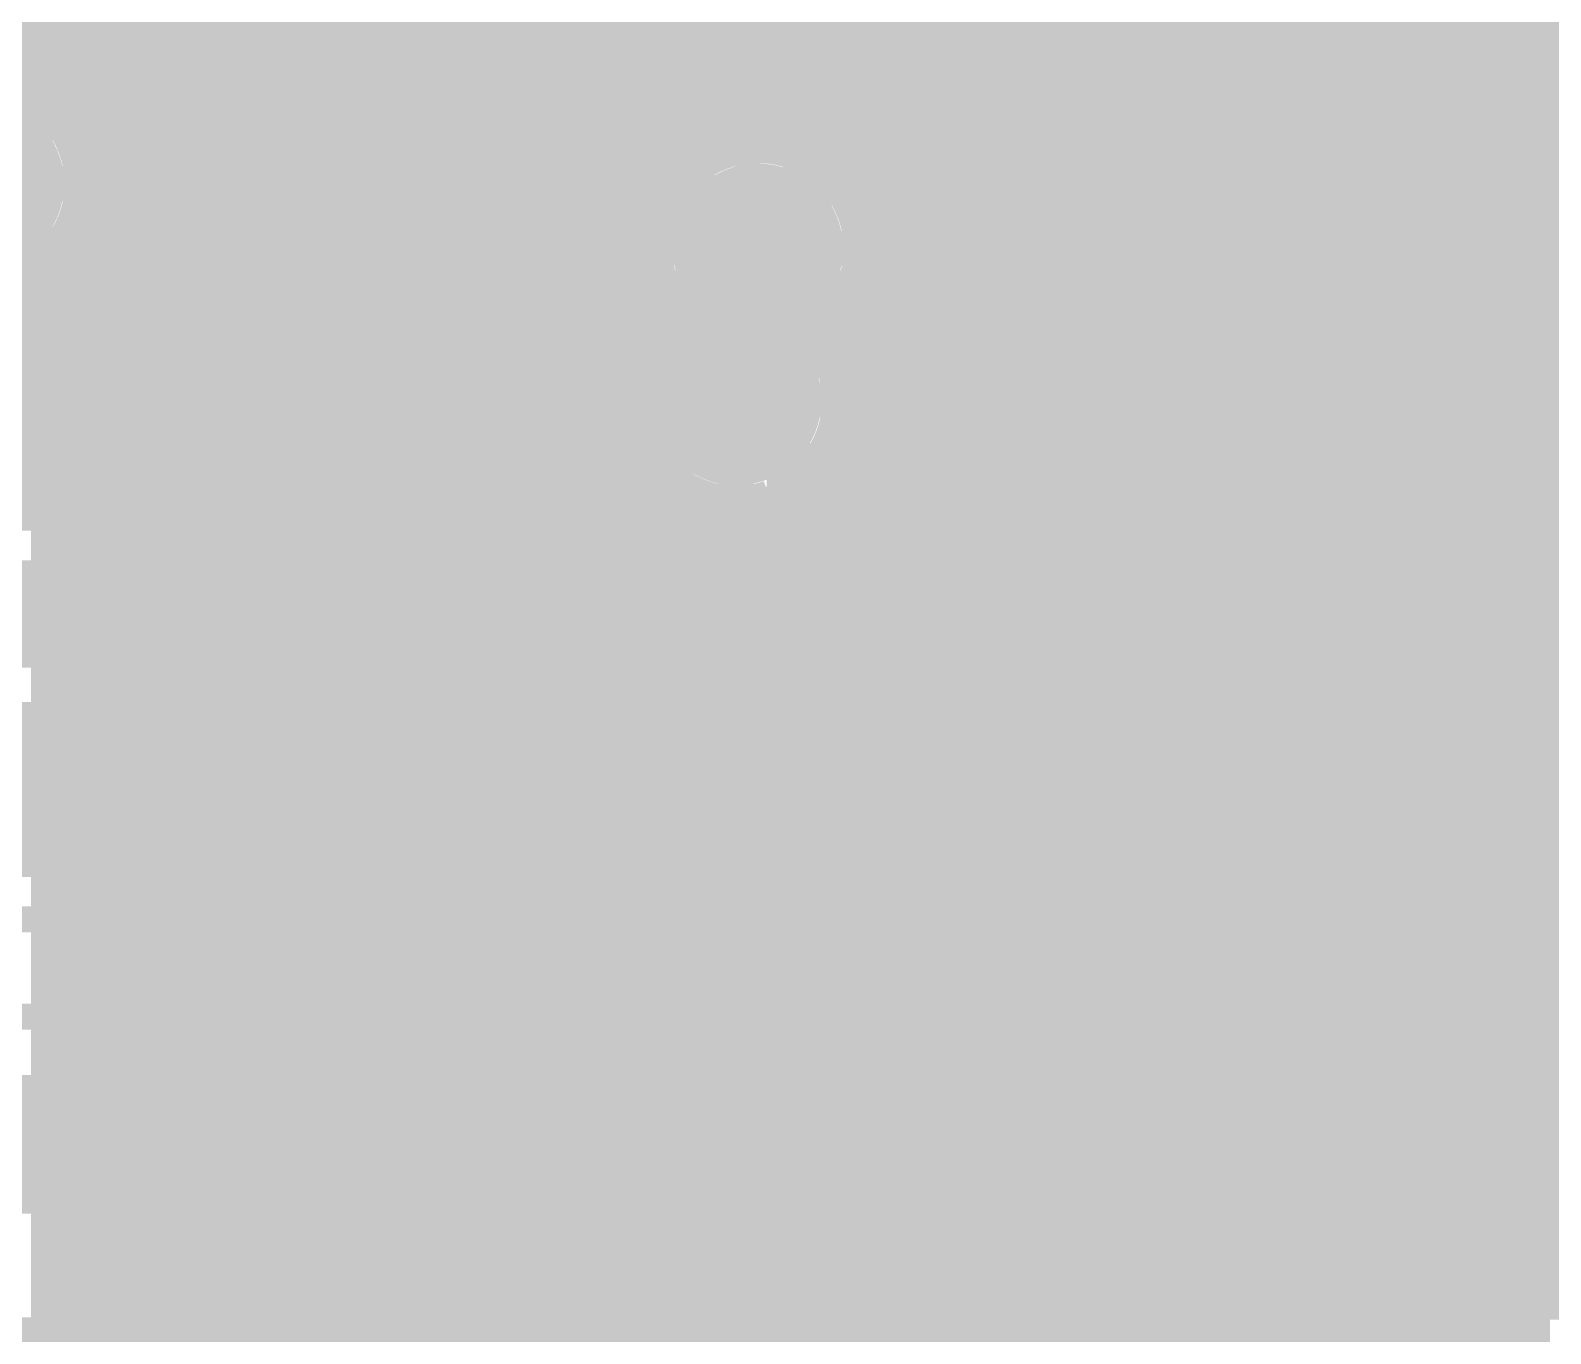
# Model space of a CAD drawing. Extents: x -4 to 136, y -50 to 40.
# Drawn here: x 116.63 to 125.56, y 19.28 to 26.94 of the extents above; entities that cross this region are included whole.
import ezdxf

# ---------------------------------------------------------------- set-up
doc = ezdxf.new("R2010")
doc.units = 0
doc.header["$MEASUREMENT"] = 0
doc.layers.get('0').update_dxf_attribs({"linetype": 'CONTINUOUS'})
for name, color, linetype in [('25-335-0_BOT', 7, 'CONTINUOUS'), ('25-335-0_DRD', 7, 'CONTINUOUS'), ('25-335-0_GND', 6, 'CONTINUOUS'), ('25-335-0_IN1', 4, 'CONTINUOUS'), ('25-335-0_SMT', 5, 'CONTINUOUS'), ('25-335-0_SPT', 10, 'CONTINUOUS'), ('25-335-0_SST', 9, 'CONTINUOUS'), ('25-335-0_TOP', 12, 'CONTINUOUS'), ('THRUHOLE_TAP', 15, 'CONTINUOUS')]:
    doc.layers.add(name, color=color, linetype=linetype)

# ---------------------------------------------------------------- blocks, each defined once
blk = doc.blocks.new('ROUND_40')
at = {"const_width": 0.29972}
blk.add_lwpolyline([(-0.14986, 0, 1), (0.14986, 0, 1)], format="xyb", close=True, dxfattribs=at)
blk = doc.blocks.new('ROUND_49')
at = {"const_width": 1.397}
blk.add_lwpolyline([(-0.6985, 0, 1), (0.6985, 0, 1)], format="xyb", close=True, dxfattribs=at)
blk = doc.blocks.new('ROUND_60')
at = {"const_width": 0.50038}
blk.add_lwpolyline([(-0.25019, 0, 1), (0.25019, 0, 1)], format="xyb", close=True, dxfattribs=at)
blk = doc.blocks.new('RECTANGLE_2')
blk.add_solid([(0.4826, 0.4064), (0.4826, -0.4064), (-0.4826, 0.4064), (-0.4826, -0.4064)])
blk = doc.blocks.new('RECTANGLE_6')
blk.add_solid([(0.63627, 0.51308), (0.63627, -0.51308), (-0.63627, 0.51308), (-0.63627, -0.51308)])
blk = doc.blocks.new('ROUND_23')
at = {"const_width": 0.10033}
blk.add_lwpolyline([(-0.050164, 0, 1), (0.050164, 0, 1)], format="xyb", close=True, dxfattribs=at)

msp = doc.modelspace()

# ---------------------------------------------------------------- linework, layer by layer
at = {"layer": '25-335-0_BOT'}
for points, const_width in [([(118.4148, 33.401), (118.4148, -1.2573)], 0.254), ([(118.6434, 33.401), (118.6434, -1.2573)], 0.254), ([(123.6726, 33.401), (123.6726, -0.0762)], 0.254), ([(122.3391, 30.50032), (122.2756, 30.50032), (121.031, 29.25572), (121.031, 26.67), (120.142, 25.781), (120.142, 11.684)], 0.2032), ([(125.095, 7.62), (125.095, 8.509), (125.222, 8.636), (125.222, 26.416), (126.238, 27.432), (126.238, 28.87472), (125.1458, 29.972), (124.8791, 29.972), (124.8791, 30.50032)], 0.2032), ([(124.8791, 27.96032), (124.8791, 27.8511), (124.587, 27.559), (124.587, 9.271)], 0.2032), ([(123.444, 27.55646), (123.444, -0.26416)], 0.254), ([(123.9012, 27.1907), (123.9012, 0.04572)], 0.254), ([(118.1862, 27.10434), (118.1862, -1.2573)], 0.254), ([(118.872, 27.10688), (118.872, -1.2573)], 0.254), ([(121.4628, 27.0383), (121.4628, 26.67)], 0.254), ([(123.2154, 27.03576), (123.2154, -0.56642)], 0.254), ([(120.5992, 26.9494), (120.5992, 26.8478)], 0.254), ([(116.5733, 26.8478), (115.4049, 26.8478)], 0.254), ([(116.586, 26.84018), (116.586, 26.61158)], 0.254), ([(119.1133, 26.8478), (117.9449, 26.8478)], 0.254), ([(117.9576, 26.85796), (117.9576, -1.2573)], 0.254), ([(119.1006, 26.85796), (119.1006, -1.2573)], 0.254), ([(120.5992, 26.8478), (119.84228, 26.09088)], 0.254), ([(120.4722, 26.83764), (120.4722, 26.7208)], 0.254), ([(120.59666, 26.8478), (120.4849, 26.8478)], 0.254), ([(121.6533, 26.8478), (121.4628, 26.8478)], 0.254), ([(121.6152, 26.88082), (121.6152, 16.3449)], 0.254), ([(122.9868, 26.81986), (122.9868, 17.8562)], 0.254), ([(124.1552, 26.8478), (123.0249, 26.8478)], 0.254), ([(124.1298, 26.90114), (124.1298, 9.7028)], 0.254), ([(124.1552, 26.88082), (124.1552, 9.7282)], 0.254), ([(121.8438, 26.72842), (121.8438, 16.2052)], 0.254), ([(116.8146, 26.70556), (116.8146, 26.43886)], 0.254), ([(117.5004, 26.63952), (117.5004, -1.2573)], 0.254), ([(117.729, 26.71572), (117.729, -1.2573)], 0.254), ([(119.3292, 26.71572), (119.3292, -1.2573)], 0.254), ([(119.5578, 26.63952), (119.5578, 11.92022)], 0.254), ([(120.2436, 26.70556), (120.2436, 26.4922)], 0.254), ([(122.0724, 26.6446), (122.0724, 17.80286)], 0.254), ([(122.7582, 26.69286), (122.7582, 17.9959)], 0.254), ([(117.1448, 26.6192), (116.56822, 26.6192)], 0.254), ([(117.0432, 26.63444), (117.0432, -1.2573)], 0.254), ([(117.2718, 26.61412), (117.2718, -1.2573)], 0.254), ([(119.6848, 26.6192), (117.3734, 26.6192)], 0.254), ([(119.7864, 26.61412), (119.7864, 26.02484)], 0.254), ([(120.36806, 26.6192), (119.9134, 26.6192)], 0.254), ([(120.015, 26.63444), (120.015, 26.2636)], 0.254), ([(122.2248, 26.6192), (121.46026, 26.6192)], 0.254), ([(122.301, 26.61412), (122.301, 17.97558)], 0.254), ([(124.1552, 26.6192), (122.4534, 26.6192)], 0.254), ([(122.5296, 26.62936), (122.5296, 18.02892)], 0.254), ([(120.13946, 26.3906), (116.8527, 26.3906)], 0.254), ([(124.1552, 26.3906), (121.35866, 26.3906)], 0.254), ([(121.3866, 26.42362), (121.3866, 26.05786)], 0.254), ([(121.3358, 26.3652), (121.18848, 26.21534)], 0.254), ([(119.91086, 26.162), (116.94922, 26.162)], 0.254), ([(124.1552, 26.162), (121.27484, 26.162)], 0.254), ([(119.73814, 25.9334), (116.9543, 25.9334)], 0.254), ([(124.1552, 25.9334), (121.46788, 25.9334)], 0.254), ([(119.7102, 25.781), (119.7102, 12.1412)], 0.254), ([(119.7102, 25.7048), (116.86794, 25.7048)], 0.254), ([(124.1552, 25.7048), (121.53138, 25.7048)], 0.254), ([(116.8146, 25.6286), (116.8146, 15.51686)], 0.254), ([(116.586, 25.45842), (116.586, 24.4856)], 0.254), ([(119.7102, 25.4762), (116.62156, 25.4762)], 0.254), ([(124.1552, 25.4762), (121.50852, 25.4762)], 0.254), ([(119.7102, 25.2476), (116.10086, 25.2476)], 0.254), ([(124.1552, 25.2476), (121.38406, 25.2476)], 0.254), ([(121.3866, 25.2476), (121.3866, 24.92248)], 0.254), ([(119.7102, 25.019), (116.27358, 25.019)], 0.254), ([(124.1552, 25.019), (121.35358, 25.019)], 0.254), ([(119.7102, 24.7904), (116.32692, 24.7904)], 0.254), ([(124.1552, 24.7904), (121.40692, 24.7904)], 0.254), ([(116.32692, 24.74468), (116.63172, 24.43988)], 0.254), ([(120.777, 24.765), (120.777, 16.637)], 0.2032), ([(121.3866, 24.60498), (121.3866, 16.79448)], 0.254), ([(119.7102, 24.5618), (116.5098, 24.5618)], 0.254), ([(124.1552, 24.5618), (121.3739, 24.5618)], 0.254), ([(119.7102, 24.3332), (116.713, 24.3332)], 0.254), ([(124.1552, 24.3332), (121.2342, 24.3332)], 0.254), ([(121.2088, 24.30526), (121.2088, 17.0942)], 0.254), ([(116.7638, 24.13), (116.7638, 15.5702)], 0.254), ([(119.7102, 24.1046), (116.7638, 24.1046)], 0.254), ([(124.1552, 24.1046), (121.2088, 24.1046)], 0.254), ([(119.7102, 23.876), (116.7638, 23.876)], 0.254), ([(124.1552, 23.876), (121.2088, 23.876)], 0.254), ([(119.7102, 23.6474), (116.7638, 23.6474)], 0.254), ([(124.1552, 23.6474), (121.2088, 23.6474)], 0.254), ([(119.7102, 23.4188), (116.7638, 23.4188)], 0.254), ([(124.1552, 23.4188), (121.2088, 23.4188)], 0.254), ([(119.7102, 23.1902), (116.7638, 23.1902)], 0.254), ([(124.1552, 23.1902), (121.2088, 23.1902)], 0.254), ([(119.7102, 22.9616), (116.7638, 22.9616)], 0.254), ([(124.1552, 22.9616), (121.2088, 22.9616)], 0.254), ([(119.7102, 22.733), (116.7638, 22.733)], 0.254), ([(124.1552, 22.733), (121.2088, 22.733)], 0.254), ([(119.7102, 22.5044), (116.7638, 22.5044)], 0.254), ([(124.1552, 22.5044), (121.2088, 22.5044)], 0.254), ([(119.7102, 22.2758), (116.7638, 22.2758)], 0.254), ([(124.1552, 22.2758), (121.2088, 22.2758)], 0.254), ([(119.7102, 22.0472), (116.7638, 22.0472)], 0.254), ([(124.1552, 22.0472), (121.2088, 22.0472)], 0.254), ([(119.7102, 21.8186), (116.7638, 21.8186)], 0.254), ([(124.1552, 21.8186), (121.2088, 21.8186)], 0.254), ([(119.7102, 21.59), (116.7638, 21.59)], 0.254), ([(124.1552, 21.59), (121.2088, 21.59)], 0.254), ([(119.7102, 21.3614), (116.7638, 21.3614)], 0.254), ([(124.1552, 21.3614), (121.2088, 21.3614)], 0.254), ([(119.7102, 21.1328), (116.7638, 21.1328)], 0.254), ([(124.1552, 21.1328), (121.2088, 21.1328)], 0.254), ([(119.7102, 20.9042), (116.7638, 20.9042)], 0.254), ([(124.1552, 20.9042), (121.2088, 20.9042)], 0.254), ([(119.7102, 20.6756), (116.7638, 20.6756)], 0.254), ([(124.1552, 20.6756), (121.2088, 20.6756)], 0.254), ([(119.7102, 20.447), (116.7638, 20.447)], 0.254), ([(124.1552, 20.447), (121.2088, 20.447)], 0.254), ([(119.7102, 20.2184), (116.7638, 20.2184)], 0.254), ([(124.1552, 20.2184), (121.2088, 20.2184)], 0.254), ([(119.7102, 19.9898), (116.7638, 19.9898)], 0.254), ([(124.1552, 19.9898), (121.2088, 19.9898)], 0.254), ([(119.7102, 19.7612), (116.7638, 19.7612)], 0.254), ([(124.1552, 19.7612), (121.2088, 19.7612)], 0.254), ([(119.7102, 19.5326), (116.7638, 19.5326)], 0.254), ([(124.1552, 19.5326), (121.2088, 19.5326)], 0.254), ([(119.7102, 19.304), (116.7638, 19.304)], 0.254), ([(124.1552, 19.304), (121.2088, 19.304)], 0.254)]:
    msp.add_lwpolyline(points, dxfattribs=dict(at, const_width=const_width))
at = {"layer": '25-335-0_BOT', "const_width": 0.254}
for points in [[(116.1415, 27.73172, 0.4142136), (117.2591, 26.61412)], [(117.2591, 26.61412, 0.4142136), (118.3767, 27.73172)], [(118.6815, 27.73172, 0.4142136), (119.7991, 26.61412)], [(122.3391, 26.61412, 0.4142136), (123.4567, 27.73172)], [(123.7615, 27.73172, 0.2199131), (124.15492, 26.88049)], [(121.4628, 27.0383, 0.2292385), (122.3391, 26.61425)], [(119.7991, 26.61412, 0.2018334), (120.59819, 26.95038)], [(116.96192, 26.035, 0.4142136), (116.332, 26.66492)], [(121.3358, 26.3652, 0.1989124), (121.46205, 26.67)], [(121.53392, 25.654, 0.2826171), (121.18848, 26.21534)], [(116.332, 25.40508, 0.4142136), (116.96192, 26.035)], [(119.8372, 26.0858, 0.1989124), (119.71095, 25.781)], [(119.8372, 26.0858, 0.1989124), (119.71095, 25.781)], [(121.27738, 25.146, 0.2386215), (121.53446, 25.654)], [(121.40692, 24.765, 0.1641433), (121.27817, 25.1466)], [(121.2088, 24.30526, 0.2070673), (121.40772, 24.765)], [(116.7638, 24.13, 0.1989124), (116.63733, 24.43533)]]:
    msp.add_lwpolyline(points, format="xyb", dxfattribs=at)
at = {"layer": '25-335-0_DRD', "const_width": 0.254}
for points in [[(116.967, 26.67), (115.697, 26.67)], [(116.967, 26.67), (115.697, 25.4)], [(116.967, 25.4), (115.697, 26.67)], [(116.967, 25.4), (116.967, 26.67)], [(120.269, 26.289), (120.269, 25.019)], [(121.539, 26.289), (120.269, 26.289)], [(121.539, 26.289), (120.269, 25.019)], [(121.539, 25.019), (120.269, 26.289)], [(121.539, 25.019), (121.539, 26.289)], [(115.697, 25.4), (116.967, 25.4)], [(120.142, 25.4), (120.142, 24.13)], [(121.412, 25.4), (120.142, 25.4)], [(121.412, 25.4), (120.142, 24.13)], [(121.412, 24.13), (120.142, 25.4)], [(121.412, 24.13), (121.412, 25.4)], [(125.222, 25.4), (125.222, 24.13)], [(126.492, 25.4), (125.222, 25.4)], [(126.492, 25.4), (125.222, 24.13)], [(126.492, 24.13), (125.222, 25.4)], [(120.269, 25.019), (121.539, 25.019)], [(120.142, 24.13), (121.412, 24.13)], [(125.222, 24.13), (126.492, 24.13)]]:
    msp.add_lwpolyline(points, dxfattribs=at)
at = {"layer": '25-335-0_IN1'}
for points, const_width in [([(119.7991, 27.96032), (119.7991, 27.5971), (119.507, 27.305), (119.507, 13.843), (110.363, 4.699), (104.775, 4.699), (104.267, 5.207)], 0.2032), ([(122.3391, 27.96032), (122.3391, 27.5209), (122.555, 27.305), (122.555, 17.399)], 0.2032), ([(123.6726, 27.36342), (123.6726, -0.0762)], 0.254), ([(118.4148, 27.2669), (118.4148, 13.3604)], 0.254), ([(118.6434, 27.26944), (118.6434, 13.589)], 0.254), ([(121.158, 27.31516), (121.158, 26.23058)], 0.254), ([(120.9294, 27.22626), (120.9294, 26.28392)], 0.254), ([(123.444, 27.18816), (123.444, -0.26416)], 0.254), ([(121.3866, 27.00782), (121.3866, 26.05786)], 0.254), ([(123.9012, 27.03576), (123.9012, 0.04572)], 0.254), ([(118.1862, 26.98242), (118.1862, 13.1318)], 0.254), ([(118.872, 26.98496), (118.872, 13.8176)], 0.254), ([(120.7008, 26.95956), (120.7008, 26.2509)], 0.254), ([(123.2154, 26.9367), (123.2154, -0.56642)], 0.254), ([(119.03964, 26.8478), (118.01856, 26.8478)], 0.254), ([(119.0752, 26.82494), (119.0752, 14.0208)], 0.254), ([(121.57964, 26.8478), (120.55856, 26.8478)], 0.254), ([(121.6152, 26.82494), (121.6152, 25.5524)], 0.254), ([(124.11964, 26.8478), (123.09856, 26.8478)], 0.254), ([(124.1298, 26.84018), (124.1298, 9.7028)], 0.254), ([(126.65964, 26.8478), (125.63856, 26.8478)], 0.254), ([(116.586, 26.79446), (116.586, 26.61158)], 0.254), ([(117.9576, 26.80716), (117.9576, 12.9032)], 0.254), ([(120.4722, 26.79192), (120.4722, 26.1112)], 0.254), ([(122.9868, 26.77922), (122.9868, 17.8562)], 0.254), ([(122.9868, 26.77922), (122.9868, 17.8562)], 0.254), ([(125.5014, 26.76398), (125.5014, 25.2857)], 0.254), ([(116.8146, 26.68778), (116.8146, 26.43886)], 0.254), ([(117.729, 26.69794), (117.729, 12.6746)], 0.254), ([(120.2436, 26.68778), (120.2436, 25.10028)], 0.254), ([(121.8438, 26.7081), (121.8438, 25.146)], 0.254), ([(122.0724, 26.63952), (122.0724, 17.80286)], 0.254), ([(124.3584, 26.71826), (124.3584, 9.85774)], 0.254), ([(124.587, 26.6446), (124.587, 9.90092)], 0.254), ([(125.2728, 26.67254), (125.2728, 25.00122)], 0.254), ([(117.1321, 26.6192), (116.56822, 26.6192)], 0.254), ([(117.0432, 26.62936), (117.0432, 11.9888)], 0.254), ([(117.2718, 26.61412), (117.2718, 12.2174)], 0.254), ([(119.0752, 26.6192), (117.3861, 26.6192)], 0.254), ([(117.5004, 26.63444), (117.5004, 12.446)], 0.254), ([(122.1232, 26.6192), (119.9388, 26.6192)], 0.254), ([(119.9388, 26.6192), (119.9388, 13.843)], 0.254), ([(120.015, 26.62936), (120.015, 12.30122)], 0.254), ([(122.1232, 26.62936), (122.1232, 17.8562)], 0.254), ([(124.7521, 26.6192), (122.9868, 26.6192)], 0.254), ([(124.8156, 26.61412), (124.8156, 9.85774)], 0.254), ([(126.9873, 26.6192), (125.0061, 26.6192)], 0.254), ([(125.0442, 26.62174), (125.0442, 9.7028)], 0.254), ([(119.0752, 26.3906), (116.8527, 26.3906)], 0.254), ([(122.1232, 26.3906), (119.9388, 26.3906)], 0.254), ([(126.9873, 26.3906), (122.9868, 26.3906)], 0.254), ([(119.0752, 26.162), (116.94922, 26.162)], 0.254), ([(120.53062, 26.162), (119.9388, 26.162)], 0.254), ([(122.1232, 26.162), (121.27484, 26.162)], 0.254), ([(127.04572, 26.162), (122.9868, 26.162)], 0.254), ([(119.0752, 25.9334), (116.9543, 25.9334)], 0.254), ([(120.34012, 25.9334), (119.9388, 25.9334)], 0.254), ([(122.1232, 25.9334), (121.46788, 25.9334)], 0.254), ([(127.25146, 25.9334), (122.9868, 25.9334)], 0.254), ([(119.0752, 25.7048), (116.86794, 25.7048)], 0.254), ([(120.27662, 25.7048), (119.9388, 25.7048)], 0.254), ([(122.1232, 25.7048), (121.53138, 25.7048)], 0.254), ([(127.48006, 25.7048), (122.9868, 25.7048)], 0.254), ([(116.7638, 25.57526), (116.7638, 17.399)], 0.254), ([(116.8146, 25.6286), (116.8146, 15.51686)], 0.254), ([(121.412, 15.748), (121.412, 25.146), (120.904, 25.654)], 0.2032), ([(121.53392, 25.63368), (121.71172, 25.45588)], 0.254), ([(119.0752, 25.4762), (116.7638, 25.4762)], 0.254), ([(120.29948, 25.4762), (119.9388, 25.4762)], 0.254), ([(122.1232, 25.4762), (121.6914, 25.4762)], 0.254), ([(127.70866, 25.4762), (122.9868, 25.4762)], 0.254), ([(119.0752, 25.2476), (116.7638, 25.2476)], 0.254), ([(120.3706, 25.2476), (119.9388, 25.2476)], 0.254), ([(122.1232, 25.2476), (121.8311, 25.2476)], 0.254), ([(125.4506, 25.2476), (122.9868, 25.2476)], 0.254), ([(121.8438, 25.146), (121.8438, 16.2052)], 0.254), ([(119.0752, 25.019), (116.7638, 25.019)], 0.254), ([(120.20042, 25.019), (119.9388, 25.019)], 0.254), ([(122.1232, 25.019), (121.8438, 25.019)], 0.254), ([(125.28042, 25.019), (122.9868, 25.019)], 0.254), ([(119.0752, 24.7904), (116.7638, 24.7904)], 0.254), ([(120.14708, 24.7904), (119.9388, 24.7904)], 0.254), ([(122.1232, 24.7904), (121.8438, 24.7904)], 0.254), ([(125.22708, 24.7904), (122.9868, 24.7904)], 0.254), ([(119.0752, 24.5618), (116.7638, 24.5618)], 0.254), ([(120.1801, 24.5618), (119.9388, 24.5618)], 0.254), ([(122.1232, 24.5618), (121.8438, 24.5618)], 0.254), ([(125.2601, 24.5618), (122.9868, 24.5618)], 0.254), ([(125.2728, 24.52878), (125.2728, 15.98422)], 0.254), ([(120.2436, 24.42972), (120.2436, 16.97228)], 0.254), ([(119.0752, 24.3332), (116.7638, 24.3332)], 0.254), ([(120.31726, 24.3332), (119.9388, 24.3332)], 0.254), ([(122.1232, 24.3332), (121.8438, 24.3332)], 0.254), ([(125.39726, 24.3332), (122.9868, 24.3332)], 0.254), ([(125.4252, 24.30526), (125.4252, 16.2052)], 0.254), ([(120.4722, 24.21382), (120.4722, 17.18818)], 0.254), ([(120.7008, 24.14016), (120.7008, 17.26184)], 0.254), ([(120.9294, 24.15286), (120.9294, 17.2466)], 0.254), ([(120.9802, 24.1681), (120.9802, 17.2339)], 0.254), ([(119.0752, 24.1046), (116.7638, 24.1046)], 0.254), ([(120.9802, 24.1046), (119.9388, 24.1046)], 0.254), ([(122.1232, 24.1046), (121.8438, 24.1046)], 0.254), ([(125.4252, 24.1046), (122.9868, 24.1046)], 0.254), ([(119.0752, 23.876), (116.7638, 23.876)], 0.254), ([(120.9802, 23.876), (119.9388, 23.876)], 0.254), ([(122.1232, 23.876), (121.8438, 23.876)], 0.254), ([(125.4252, 23.876), (122.9868, 23.876)], 0.254), ([(119.0752, 23.6474), (116.7638, 23.6474)], 0.254), ([(120.9802, 23.6474), (119.9388, 23.6474)], 0.254), ([(122.1232, 23.6474), (121.8438, 23.6474)], 0.254), ([(125.4252, 23.6474), (122.9868, 23.6474)], 0.254), ([(119.0752, 23.4188), (116.7638, 23.4188)], 0.254), ([(120.9802, 23.4188), (119.9388, 23.4188)], 0.254), ([(122.1232, 23.4188), (121.8438, 23.4188)], 0.254), ([(125.4252, 23.4188), (122.9868, 23.4188)], 0.254), ([(119.0752, 23.1902), (116.7638, 23.1902)], 0.254), ([(120.9802, 23.1902), (119.9388, 23.1902)], 0.254), ([(122.1232, 23.1902), (121.8438, 23.1902)], 0.254), ([(125.4252, 23.1902), (122.9868, 23.1902)], 0.254), ([(119.0752, 22.9616), (116.7638, 22.9616)], 0.254), ([(120.9802, 22.9616), (119.9388, 22.9616)], 0.254), ([(122.1232, 22.9616), (121.8438, 22.9616)], 0.254), ([(125.4252, 22.9616), (122.9868, 22.9616)], 0.254), ([(119.0752, 22.733), (116.7638, 22.733)], 0.254), ([(120.9802, 22.733), (119.9388, 22.733)], 0.254), ([(122.1232, 22.733), (121.8438, 22.733)], 0.254), ([(125.4252, 22.733), (122.9868, 22.733)], 0.254), ([(119.0752, 22.5044), (116.7638, 22.5044)], 0.254), ([(120.9802, 22.5044), (119.9388, 22.5044)], 0.254), ([(122.1232, 22.5044), (121.8438, 22.5044)], 0.254), ([(125.4252, 22.5044), (122.9868, 22.5044)], 0.254), ([(119.0752, 22.2758), (116.7638, 22.2758)], 0.254), ([(120.9802, 22.2758), (119.9388, 22.2758)], 0.254), ([(122.1232, 22.2758), (121.8438, 22.2758)], 0.254), ([(125.4252, 22.2758), (122.9868, 22.2758)], 0.254), ([(119.0752, 22.0472), (116.7638, 22.0472)], 0.254), ([(120.9802, 22.0472), (119.9388, 22.0472)], 0.254), ([(122.1232, 22.0472), (121.8438, 22.0472)], 0.254), ([(125.4252, 22.0472), (122.9868, 22.0472)], 0.254), ([(119.0752, 21.8186), (116.7638, 21.8186)], 0.254), ([(120.9802, 21.8186), (119.9388, 21.8186)], 0.254), ([(122.1232, 21.8186), (121.8438, 21.8186)], 0.254), ([(125.4252, 21.8186), (122.9868, 21.8186)], 0.254), ([(119.0752, 21.59), (116.7638, 21.59)], 0.254), ([(120.9802, 21.59), (119.9388, 21.59)], 0.254), ([(122.1232, 21.59), (121.8438, 21.59)], 0.254), ([(125.4252, 21.59), (122.9868, 21.59)], 0.254), ([(119.0752, 21.3614), (116.7638, 21.3614)], 0.254), ([(120.9802, 21.3614), (119.9388, 21.3614)], 0.254), ([(122.1232, 21.3614), (121.8438, 21.3614)], 0.254), ([(125.4252, 21.3614), (122.9868, 21.3614)], 0.254), ([(119.0752, 21.1328), (116.7638, 21.1328)], 0.254), ([(120.9802, 21.1328), (119.9388, 21.1328)], 0.254), ([(122.1232, 21.1328), (121.8438, 21.1328)], 0.254), ([(125.4252, 21.1328), (122.9868, 21.1328)], 0.254), ([(119.0752, 20.9042), (116.7638, 20.9042)], 0.254), ([(120.9802, 20.9042), (119.9388, 20.9042)], 0.254), ([(122.1232, 20.9042), (121.8438, 20.9042)], 0.254), ([(125.4252, 20.9042), (122.9868, 20.9042)], 0.254), ([(119.0752, 20.6756), (116.7638, 20.6756)], 0.254), ([(120.9802, 20.6756), (119.9388, 20.6756)], 0.254), ([(122.1232, 20.6756), (121.8438, 20.6756)], 0.254), ([(125.4252, 20.6756), (122.9868, 20.6756)], 0.254), ([(119.0752, 20.447), (116.7638, 20.447)], 0.254), ([(120.9802, 20.447), (119.9388, 20.447)], 0.254), ([(122.1232, 20.447), (121.8438, 20.447)], 0.254), ([(125.4252, 20.447), (122.9868, 20.447)], 0.254), ([(119.0752, 20.2184), (116.7638, 20.2184)], 0.254), ([(120.9802, 20.2184), (119.9388, 20.2184)], 0.254), ([(122.1232, 20.2184), (121.8438, 20.2184)], 0.254), ([(125.4252, 20.2184), (122.9868, 20.2184)], 0.254), ([(119.0752, 19.9898), (116.7638, 19.9898)], 0.254), ([(120.9802, 19.9898), (119.9388, 19.9898)], 0.254), ([(122.1232, 19.9898), (121.8438, 19.9898)], 0.254), ([(125.4252, 19.9898), (122.9868, 19.9898)], 0.254), ([(119.0752, 19.7612), (116.7638, 19.7612)], 0.254), ([(120.9802, 19.7612), (119.9388, 19.7612)], 0.254), ([(122.1232, 19.7612), (121.8438, 19.7612)], 0.254), ([(125.4252, 19.7612), (122.9868, 19.7612)], 0.254), ([(119.0752, 19.5326), (116.7638, 19.5326)], 0.254), ([(120.9802, 19.5326), (119.9388, 19.5326)], 0.254), ([(122.1232, 19.5326), (121.8438, 19.5326)], 0.254), ([(125.4252, 19.5326), (122.9868, 19.5326)], 0.254), ([(119.0752, 19.304), (116.7638, 19.304)], 0.254), ([(120.9802, 19.304), (119.9388, 19.304)], 0.254), ([(122.1232, 19.304), (121.8438, 19.304)], 0.254), ([(125.4252, 19.304), (122.9868, 19.304)], 0.254)]:
    msp.add_lwpolyline(points, dxfattribs=dict(at, const_width=const_width))
at = {"layer": '25-335-0_IN1', "const_width": 0.254}
for points in [[(115.9891, 27.51328, 0.3182175), (117.2591, 26.61412)], [(117.2591, 26.61412, 0.3182174), (118.5291, 27.51328)], [(118.5291, 27.51328, 0.1677329), (119.07527, 26.82506)], [(119.9388, 26.6192, 0.2898697), (121.0691, 27.51328)], [(121.0691, 27.51328, 0.2744796), (122.1232, 26.62936)], [(122.9868, 26.77922, 0.1847439), (123.60972, 27.51306)], [(123.6091, 27.51328, 0.3182175), (124.8791, 26.61412)], [(124.8791, 26.61412, 0.3182174), (126.1491, 27.51328)], [(116.96192, 26.035, 0.4142136), (116.332, 26.66492)], [(120.904, 26.28392, 0.4142136), (120.27408, 25.654)], [(121.53392, 25.654, 0.4142136), (120.904, 26.28392)], [(116.7638, 25.57526, 0.2070673), (116.96272, 26.035)], [(120.27408, 25.654, 0.164967), (120.40405, 25.27079)], [(121.8438, 25.146, 0.1989124), (121.71733, 25.45133)], [(125.857, 25.39492, 0.4142136), (125.22708, 24.765)], [(120.40362, 25.27046, 0.2379891), (120.14859, 24.765)], [(120.14708, 24.765, 0.4142136), (120.777, 24.13508)], [(125.22708, 24.765, 0.2070672), (125.42575, 24.30584)], [(120.777, 24.13508, 0.082214), (120.98, 24.16868)]]:
    msp.add_lwpolyline(points, format="xyb", dxfattribs=at)
at = {"layer": '25-335-0_SST', "const_width": 0.1524}
for points in [[(117.21846, 25.55748), (117.21846, 26.4033), (117.13464, 26.2636)], [(119.75846, 25.55748), (119.75846, 26.4033), (119.67464, 26.2636)], [(122.29846, 25.55748), (122.29846, 26.4033), (122.21464, 26.2636)], [(124.83846, 25.55748), (124.83846, 26.4033), (124.75464, 26.2636)], [(116.70284, 25.55748), (116.40566, 25.55748), (116.40566, 26.4033)], [(117.65026, 25.69972), (117.6909, 25.55748), (117.9449, 25.55748), (117.98808, 25.69972), (117.98808, 25.98166), (117.90426, 26.12136), (117.65026, 26.12136), (117.65026, 26.4033), (117.98808, 26.4033)], [(118.25986, 25.55748), (118.51386, 25.55748), (118.59768, 25.83942), (118.59768, 26.12136), (118.51386, 26.4033), (118.25986, 26.4033)], [(118.30304, 25.55748), (118.30304, 26.4033)], [(119.24284, 25.55748), (118.94566, 25.55748), (118.94566, 26.4033)], [(120.52808, 25.83942), (120.19026, 25.83942), (120.3579, 26.4033), (120.44426, 26.4033), (120.44426, 25.55748)], [(120.79986, 25.55748), (121.05386, 25.55748), (121.13768, 25.83942), (121.13768, 26.12136), (121.05386, 26.4033), (120.79986, 26.4033)], [(120.84304, 25.55748), (120.84304, 26.4033)], [(121.78284, 25.55748), (121.48566, 25.55748), (121.48566, 26.4033)], [(122.73026, 25.69972), (122.81408, 25.55748), (122.98426, 25.55748), (123.06808, 25.69972), (123.06808, 25.83942), (122.8979, 26.12136), (123.06808, 26.4033), (122.73026, 26.4033)], [(123.33986, 25.55748), (123.59386, 25.55748), (123.67768, 25.83942), (123.67768, 26.12136), (123.59386, 26.4033), (123.33986, 26.4033)], [(123.38304, 25.55748), (123.38304, 26.4033)], [(124.32284, 25.55748), (124.02566, 25.55748), (124.02566, 26.4033)], [(125.60808, 25.55748), (125.27026, 25.55748), (125.60808, 26.12136), (125.60808, 26.2636), (125.5649, 26.4033), (125.3109, 26.4033), (125.27026, 26.2636)], [(117.30228, 25.55748), (117.13464, 25.55748)], [(119.84228, 25.55748), (119.67464, 25.55748)], [(122.38228, 25.55748), (122.21464, 25.55748)], [(124.92228, 25.55748), (124.75464, 25.55748)], [(116.205, 25.273), (117.475, 25.273), (117.729, 25.019), (117.729, 21.717), (115.951, 21.717), (115.951, 25.019), (116.205, 25.273)], [(118.745, 25.273), (120.015, 25.273), (120.269, 25.019), (120.269, 21.717), (118.491, 21.717), (118.491, 25.019), (118.745, 25.273)], [(121.285, 25.273), (122.555, 25.273), (122.809, 25.019), (122.809, 21.717), (121.031, 21.717), (121.031, 25.019), (121.285, 25.273)], [(123.825, 25.273), (125.095, 25.273), (125.349, 25.019), (125.349, 21.717), (123.571, 21.717), (123.571, 25.019), (123.825, 25.273)], [(115.951, 23.749), (117.729, 23.749)], [(118.491, 23.749), (120.269, 23.749)], [(121.031, 23.749), (122.809, 23.749)], [(123.571, 23.749), (125.349, 23.749)], [(117.6655, 18.2245), (117.6655, 21.1455), (116.0272, 21.1455), (116.0272, 18.2245), (117.6655, 18.2245)], [(120.2055, 18.2245), (120.2055, 21.1455), (118.5672, 21.1455), (118.5672, 18.2245), (120.2055, 18.2245)], [(122.7455, 18.2245), (122.7455, 21.1455), (121.1072, 21.1455), (121.1072, 18.2245), (122.7455, 18.2245)], [(125.2855, 18.2245), (125.2855, 21.1455), (123.6472, 21.1455), (123.6472, 18.2245), (125.2855, 18.2245)]]:
    msp.add_lwpolyline(points, dxfattribs=at)
at = {"layer": '25-335-0_TOP'}
for points, const_width in [([(129.9591, 27.96032), (129.9591, 26.67), (129.9591, 26.543), (118.618, 26.543), (117.2591, 27.9019), (117.2591, 27.96032)], 0.381), ([(129.8702, 26.0223), (123.41606, 26.0223)], 0.254), ([(123.444, 26.0223), (123.444, 26.00198)], 0.254), ([(123.6726, 26.0223), (123.6726, 25.781)], 0.254), ([(123.9012, 26.0223), (123.9012, 25.5524)], 0.254), ([(124.1298, 26.0223), (124.1298, 25.35428)], 0.254), ([(124.3584, 26.0223), (124.3584, 25.35428)], 0.254), ([(124.587, 26.0223), (124.587, 25.35428)], 0.254), ([(124.8156, 26.0223), (124.8156, 25.35428)], 0.254), ([(125.0442, 26.0223), (125.0442, 25.35428)], 0.254), ([(125.2728, 26.0223), (125.2728, 25.35428)], 0.254), ([(125.5014, 26.0223), (125.5014, 25.2857)], 0.254), ([(119.38, 24.511), (119.253, 24.511), (117.729, 26.035), (116.332, 26.035)], 0.2032), ([(123.4948, 25.9588), (124.09932, 25.35428)], 0.254), ([(129.9591, 25.9334), (123.5202, 25.9334)], 0.254), ([(130.1877, 25.7048), (123.7488, 25.7048)], 0.254), ([(117.54866, 25.6032), (116.7892, 25.6032)], 0.254), ([(116.8146, 25.6032), (116.8146, 25.35428)], 0.254), ([(117.0432, 25.6032), (117.0432, 25.35428)], 0.254), ([(117.2718, 25.6032), (117.2718, 25.35428)], 0.254), ([(117.5004, 25.6032), (117.5004, 25.35428)], 0.254), ([(117.54866, 25.6032), (118.41226, 24.7396)], 0.254), ([(120.904, 25.654), (123.19, 25.654), (124.333, 24.511), (124.46, 24.511)], 0.2032), ([(116.586, 25.45842), (116.586, 25.35428)], 0.254), ([(117.67566, 25.4762), (116.62156, 25.4762)], 0.254), ([(117.729, 25.42286), (117.729, 25.35428)], 0.254), ([(129.0574, 25.4762), (123.9774, 25.4762)], 0.254), ([(117.79758, 25.35428), (115.91798, 25.35428)], 0.254), ([(117.80774, 25.34666), (117.80774, 23.66772)], 0.254), ([(125.42774, 25.35428), (124.09932, 25.35428)], 0.254), ([(125.42774, 25.35428), (125.42774, 25.22474)], 0.254), ([(117.90426, 25.2476), (117.80774, 25.2476)], 0.254), ([(123.00966, 25.2222), (122.88774, 25.2222)], 0.254), ([(122.88774, 25.2222), (122.88774, 23.66772)], 0.254), ([(122.9868, 25.2222), (122.9868, 19.4945)], 0.254), ([(123.00966, 25.2222), (123.49226, 24.7396)], 0.254), ([(125.4506, 25.2476), (125.42774, 25.2476)], 0.254), ([(117.9576, 25.19426), (117.9576, 19.4945)], 0.254), ([(118.13286, 25.019), (117.80774, 25.019)], 0.254), ([(118.1862, 24.96566), (118.1862, 19.4945)], 0.254), ([(123.21286, 25.019), (122.88774, 25.019)], 0.254), ([(123.2154, 25.01646), (123.2154, 19.4945)], 0.254), ([(118.36146, 24.7904), (117.80774, 24.7904)], 0.254), ([(123.44146, 24.7904), (122.88774, 24.7904)], 0.254), ([(123.444, 24.78786), (123.444, 19.4945)], 0.254), ([(115.697, 24.765), (116.713, 24.765), (116.84, 24.638), (116.84, 24.511)], 0.2032), ([(118.41226, 24.7396), (118.41226, 23.66772)], 0.254), ([(118.4148, 24.73706), (118.4148, 19.4945)], 0.254), ([(121.92, 24.511), (121.666, 24.765), (120.777, 24.765)], 0.2032), ([(123.49226, 24.7396), (123.49226, 23.66772)], 0.254), ([(118.41226, 24.5618), (117.80774, 24.5618)], 0.254), ([(123.49226, 24.5618), (122.88774, 24.5618)], 0.254), ([(118.41226, 24.3332), (117.80774, 24.3332)], 0.254), ([(123.49226, 24.3332), (122.88774, 24.3332)], 0.254), ([(120.34774, 24.30526), (120.34774, 23.66772)], 0.254), ([(125.42774, 24.30526), (125.42774, 23.66772)], 0.254), ([(125.5014, 24.2443), (125.5014, 19.4945)], 0.254), ([(120.4722, 24.21382), (120.4722, 19.4945)], 0.254), ([(120.7008, 24.14016), (120.7008, 19.4945)], 0.254), ([(120.9294, 24.15286), (120.9294, 19.4945)], 0.254), ([(120.95226, 24.16048), (120.95226, 23.66772)], 0.254), ([(118.41226, 24.1046), (117.80774, 24.1046)], 0.254), ([(120.95226, 24.1046), (120.34774, 24.1046)], 0.254), ([(123.49226, 24.1046), (122.88774, 24.1046)], 0.254), ([(125.96368, 24.1046), (125.42774, 24.1046)], 0.254), ([(118.41226, 23.876), (117.80774, 23.876)], 0.254), ([(120.95226, 23.876), (120.34774, 23.876)], 0.254), ([(123.49226, 23.876), (122.88774, 23.876)], 0.254), ([(126.03226, 23.876), (125.42774, 23.876)], 0.254), ([(128.1938, 23.6474), (113.4618, 23.6474)], 0.254), ([(117.80774, 23.66772), (115.87226, 23.66772)], 0.254), ([(116.586, 23.66772), (116.586, 23.32228)], 0.254), ([(116.8146, 23.66772), (116.8146, 23.32228)], 0.254), ([(117.0432, 23.66772), (117.0432, 23.32228)], 0.254), ([(117.2718, 23.66772), (117.2718, 23.32228)], 0.254), ([(117.5004, 23.66772), (117.5004, 23.32228)], 0.254), ([(117.729, 23.66772), (117.729, 23.32228)], 0.254), ([(120.34774, 23.66772), (118.41226, 23.66772)], 0.254), ([(118.6434, 23.66772), (118.6434, 23.32228)], 0.254), ([(118.872, 23.66772), (118.872, 23.32228)], 0.254), ([(119.1006, 23.66772), (119.1006, 23.32228)], 0.254), ([(119.3292, 23.66772), (119.3292, 23.32228)], 0.254), ([(119.5578, 23.66772), (119.5578, 23.32228)], 0.254), ([(119.7864, 23.66772), (119.7864, 23.32228)], 0.254), ([(120.015, 23.66772), (120.015, 23.32228)], 0.254), ([(120.2436, 23.66772), (120.2436, 23.32228)], 0.254), ([(122.88774, 23.66772), (120.95226, 23.66772)], 0.254), ([(121.158, 23.66772), (121.158, 23.32228)], 0.254), ([(121.3866, 23.66772), (121.3866, 23.32228)], 0.254), ([(121.6152, 23.66772), (121.6152, 23.32228)], 0.254), ([(121.8438, 23.66772), (121.8438, 23.32228)], 0.254), ([(122.0724, 23.66772), (122.0724, 23.32228)], 0.254), ([(122.301, 23.66772), (122.301, 23.32228)], 0.254), ([(122.5296, 23.66772), (122.5296, 23.32228)], 0.254), ([(122.7582, 23.66772), (122.7582, 23.32228)], 0.254), ([(125.42774, 23.66772), (123.49226, 23.66772)], 0.254), ([(123.6726, 23.66772), (123.6726, 23.32228)], 0.254), ([(123.9012, 23.66772), (123.9012, 23.32228)], 0.254), ([(124.1298, 23.66772), (124.1298, 23.32228)], 0.254), ([(124.3584, 23.66772), (124.3584, 23.32228)], 0.254), ([(124.587, 23.66772), (124.587, 23.32228)], 0.254), ([(124.8156, 23.66772), (124.8156, 23.32228)], 0.254), ([(125.0442, 23.66772), (125.0442, 23.32228)], 0.254), ([(125.2728, 23.66772), (125.2728, 23.32228)], 0.254), ([(128.29794, 23.4188), (113.4618, 23.4188)], 0.254), ([(117.80774, 23.32228), (115.87226, 23.32228)], 0.254), ([(117.80774, 23.32228), (117.80774, 21.63572)], 0.254), ([(118.41226, 23.32228), (118.41226, 21.63572)], 0.254), ([(120.34774, 23.32228), (118.41226, 23.32228)], 0.254), ([(120.34774, 23.32228), (120.34774, 21.63572)], 0.254), ([(120.95226, 23.32228), (120.95226, 21.63572)], 0.254), ([(122.88774, 23.32228), (120.95226, 23.32228)], 0.254), ([(122.88774, 23.32228), (122.88774, 21.63572)], 0.254), ([(123.49226, 23.32228), (123.49226, 21.63572)], 0.254), ([(125.42774, 23.32228), (123.49226, 23.32228)], 0.254), ([(125.42774, 23.32228), (125.42774, 21.63572)], 0.254), ([(118.41226, 23.1902), (117.80774, 23.1902)], 0.254), ([(120.95226, 23.1902), (120.34774, 23.1902)], 0.254), ([(123.49226, 23.1902), (122.88774, 23.1902)], 0.254), ([(126.03226, 23.1902), (125.42774, 23.1902)], 0.254), ([(118.41226, 22.9616), (117.80774, 22.9616)], 0.254), ([(120.95226, 22.9616), (120.34774, 22.9616)], 0.254), ([(123.49226, 22.9616), (122.88774, 22.9616)], 0.254), ([(126.03226, 22.9616), (125.42774, 22.9616)], 0.254), ([(118.41226, 22.733), (117.80774, 22.733)], 0.254), ([(120.95226, 22.733), (120.34774, 22.733)], 0.254), ([(123.49226, 22.733), (122.88774, 22.733)], 0.254), ([(126.03226, 22.733), (125.42774, 22.733)], 0.254), ([(116.84, 22.479), (116.84, 20.3962)], 0.2032), ([(118.41226, 22.5044), (117.80774, 22.5044)], 0.254), ([(119.38, 22.479), (119.38, 20.3962)], 0.2032), ([(120.95226, 22.5044), (120.34774, 22.5044)], 0.254), ([(121.92, 22.479), (121.92, 20.3962)], 0.2032), ([(123.49226, 22.5044), (122.88774, 22.5044)], 0.254), ([(124.46, 22.479), (124.46, 20.3962)], 0.2032), ([(126.03226, 22.5044), (125.42774, 22.5044)], 0.254), ([(118.41226, 22.2758), (117.80774, 22.2758)], 0.254), ([(120.95226, 22.2758), (120.34774, 22.2758)], 0.254), ([(123.49226, 22.2758), (122.88774, 22.2758)], 0.254), ([(126.03226, 22.2758), (125.42774, 22.2758)], 0.254), ([(118.41226, 22.0472), (117.80774, 22.0472)], 0.254), ([(120.95226, 22.0472), (120.34774, 22.0472)], 0.254), ([(123.49226, 22.0472), (122.88774, 22.0472)], 0.254), ([(126.03226, 22.0472), (125.42774, 22.0472)], 0.254), ([(118.41226, 21.8186), (117.80774, 21.8186)], 0.254), ([(120.95226, 21.8186), (120.34774, 21.8186)], 0.254), ([(123.49226, 21.8186), (122.88774, 21.8186)], 0.254), ([(126.03226, 21.8186), (125.42774, 21.8186)], 0.254), ([(117.2718, 21.63572), (117.2718, 21.1328)], 0.254), ([(117.80774, 21.63572), (117.2718, 21.63572)], 0.254), ([(117.2718, 21.63572), (117.2718, 21.1328)], 0.254), ([(118.9482, 21.59), (117.2718, 21.59)], 0.254), ([(117.5004, 21.63572), (117.5004, 21.1328)], 0.254), ([(117.729, 21.63572), (117.729, 19.4945)], 0.254), ([(118.9482, 21.63572), (118.41226, 21.63572)], 0.254), ([(118.6434, 21.63572), (118.6434, 21.1328)], 0.254), ([(118.872, 21.63572), (118.872, 21.1328)], 0.254), ([(118.9482, 21.63572), (118.9482, 21.1328)], 0.254), ([(119.8118, 21.63572), (119.8118, 21.1328)], 0.254), ([(120.34774, 21.63572), (119.8118, 21.63572)], 0.254), ([(121.4882, 21.59), (119.8118, 21.59)], 0.254), ([(120.015, 21.63572), (120.015, 21.1328)], 0.254), ([(120.2436, 21.63572), (120.2436, 19.4945)], 0.254), ([(121.4882, 21.63572), (120.95226, 21.63572)], 0.254), ([(121.158, 21.63572), (121.158, 21.1328)], 0.254), ([(121.3866, 21.63572), (121.3866, 21.1328)], 0.254), ([(121.4882, 21.63572), (121.4882, 21.1328)], 0.254), ([(122.3518, 21.63572), (122.3518, 21.1328)], 0.254), ([(122.88774, 21.63572), (122.3518, 21.63572)], 0.254), ([(124.0282, 21.59), (122.3518, 21.59)], 0.254), ([(122.5296, 21.63572), (122.5296, 21.1328)], 0.254), ([(122.7582, 21.63572), (122.7582, 19.4945)], 0.254), ([(124.0282, 21.63572), (123.49226, 21.63572)], 0.254), ([(123.6726, 21.63572), (123.6726, 21.1328)], 0.254), ([(123.9012, 21.63572), (123.9012, 21.1328)], 0.254), ([(124.0282, 21.63572), (124.0282, 21.1328)], 0.254), ([(124.8918, 21.63572), (124.8918, 21.1328)], 0.254), ([(125.42774, 21.63572), (124.8918, 21.63572)], 0.254), ([(126.5682, 21.59), (124.8918, 21.59)], 0.254), ([(125.0442, 21.63572), (125.0442, 21.1328)], 0.254), ([(125.2728, 21.63572), (125.2728, 19.4945)], 0.254), ([(118.9482, 21.3614), (117.2718, 21.3614)], 0.254), ([(121.4882, 21.3614), (119.8118, 21.3614)], 0.254), ([(124.0282, 21.3614), (122.3518, 21.3614)], 0.254), ([(126.5682, 21.3614), (124.8918, 21.3614)], 0.254), ([(118.9482, 21.1328), (117.2718, 21.1328)], 0.254), ([(117.6528, 21.1328), (117.2718, 21.1328)], 0.254), ([(117.6528, 21.1328), (117.6528, 19.7104)], 0.254), ([(118.5672, 21.1328), (118.5672, 19.7104)], 0.254), ([(118.9482, 21.1328), (118.5672, 21.1328)], 0.254), ([(120.1928, 21.1328), (119.8118, 21.1328)], 0.254), ([(121.4882, 21.1328), (119.8118, 21.1328)], 0.254), ([(120.1928, 21.1328), (120.1928, 19.7104)], 0.254), ([(121.4882, 21.1328), (121.1072, 21.1328)], 0.254), ([(121.1072, 21.1328), (121.1072, 19.7104)], 0.254), ([(122.7328, 21.1328), (122.3518, 21.1328)], 0.254), ([(124.0282, 21.1328), (122.3518, 21.1328)], 0.254), ([(122.7328, 21.1328), (122.7328, 19.7104)], 0.254), ([(123.6472, 21.1328), (123.6472, 19.7104)], 0.254), ([(124.0282, 21.1328), (123.6472, 21.1328)], 0.254), ([(125.2728, 21.1328), (124.8918, 21.1328)], 0.254), ([(126.5682, 21.1328), (124.8918, 21.1328)], 0.254), ([(125.2728, 21.1328), (125.2728, 19.7104)], 0.254), ([(118.5672, 20.9042), (117.6528, 20.9042)], 0.254), ([(121.1072, 20.9042), (120.1928, 20.9042)], 0.254), ([(123.6472, 20.9042), (122.7328, 20.9042)], 0.254), ([(126.1872, 20.9042), (125.2728, 20.9042)], 0.254), ([(118.5672, 20.6756), (117.6528, 20.6756)], 0.254), ([(121.1072, 20.6756), (120.1928, 20.6756)], 0.254), ([(123.6472, 20.6756), (122.7328, 20.6756)], 0.254), ([(126.1872, 20.6756), (125.2728, 20.6756)], 0.254), ([(118.5672, 20.447), (117.6528, 20.447)], 0.254), ([(121.1072, 20.447), (120.1928, 20.447)], 0.254), ([(123.6472, 20.447), (122.7328, 20.447)], 0.254), ([(126.1872, 20.447), (125.2728, 20.447)], 0.254), ([(118.5672, 20.2184), (117.6528, 20.2184)], 0.254), ([(121.1072, 20.2184), (120.1928, 20.2184)], 0.254), ([(123.6472, 20.2184), (122.7328, 20.2184)], 0.254), ([(126.1872, 20.2184), (125.2728, 20.2184)], 0.254), ([(118.5672, 19.9898), (117.6528, 19.9898)], 0.254), ([(121.1072, 19.9898), (120.1928, 19.9898)], 0.254), ([(123.6472, 19.9898), (122.7328, 19.9898)], 0.254), ([(126.1872, 19.9898), (125.2728, 19.9898)], 0.254), ([(118.5672, 19.7612), (117.6528, 19.7612)], 0.254), ([(117.6528, 19.7104), (117.6528, 19.6596)], 0.254), ([(118.5672, 19.7104), (118.5672, 19.6596)], 0.254), ([(121.1072, 19.7612), (120.1928, 19.7612)], 0.254), ([(120.1928, 19.7104), (120.1928, 19.6596)], 0.254), ([(121.1072, 19.7104), (121.1072, 19.6596)], 0.254), ([(123.6472, 19.7612), (122.7328, 19.7612)], 0.254), ([(122.7328, 19.7104), (122.7328, 19.6596)], 0.254), ([(123.6472, 19.7104), (123.6472, 19.6596)], 0.254), ([(126.1872, 19.7612), (125.2728, 19.7612)], 0.254), ([(117.6528, 19.6596), (117.6528, 19.4945)], 0.254), ([(118.5672, 19.6596), (118.5672, 19.4945)], 0.254), ([(120.1928, 19.6596), (120.1928, 19.4945)], 0.254), ([(121.1072, 19.6596), (121.1072, 19.4945)], 0.254), ([(122.7328, 19.6596), (122.7328, 19.4945)], 0.254), ([(123.6472, 19.6596), (123.6472, 19.4945)], 0.254), ([(125.2728, 19.6596), (125.2728, 19.4945)], 0.254), ([(118.5672, 19.5326), (117.6528, 19.5326)], 0.254), ([(121.1072, 19.5326), (120.1928, 19.5326)], 0.254), ([(123.6472, 19.5326), (122.7328, 19.5326)], 0.254), ([(126.1872, 19.5326), (125.2728, 19.5326)], 0.254), ([(118.5672, 19.4945), (117.6528, 19.4945)], 0.254), ([(121.1072, 19.4945), (120.1928, 19.4945)], 0.254), ([(123.6472, 19.4945), (122.7328, 19.4945)], 0.254), ([(126.1872, 19.4945), (125.2728, 19.4945)], 0.254)]:
    msp.add_lwpolyline(points, dxfattribs=dict(at, const_width=const_width))
at = {"layer": '25-335-0_TOP', "const_width": 0.254}
for points in [[(123.4948, 25.9588, 0.0587928), (123.41549, 26.02137)], [(116.332, 25.40508, 0.2063458), (116.78996, 25.60248)], [(125.857, 25.39492, 0.1900206), (125.4271, 25.22542)], [(120.34774, 24.30526, 0.1900202), (120.777, 24.13601)], [(125.42774, 24.30526, 0.1900202), (125.857, 24.13601)], [(120.777, 24.13508, 0.0706617), (120.9524, 24.15999)]]:
    msp.add_lwpolyline(points, format="xyb", dxfattribs=at)

# ---------------------------------------------------------------- block references
at = {"layer": '25-335-0_BOT'}
for p in [(120.904, 25.654), (120.777, 24.765)]:
    msp.add_blockref('ROUND_40', p, dxfattribs=at)
at = {"layer": '25-335-0_GND'}
for name, p in [('ROUND_49', (117.2591, 27.96032)), ('ROUND_49', (119.7991, 27.96032)), ('ROUND_49', (122.3391, 27.96032)), ('ROUND_49', (124.8791, 27.96032)), ('ROUND_60', (116.332, 26.035)), ('ROUND_60', (120.904, 25.654)), ('ROUND_60', (120.777, 24.765)), ('ROUND_60', (125.857, 24.765))]:
    msp.add_blockref(name, p, dxfattribs=at)
at = {"layer": '25-335-0_IN1'}
for p in [(120.904, 25.654), (120.777, 24.765)]:
    msp.add_blockref('ROUND_40', p, dxfattribs=at)
at = {"layer": '25-335-0_SMT'}
for name, p in [('RECTANGLE_6', (116.84, 24.511)), ('RECTANGLE_6', (119.38, 24.511)), ('RECTANGLE_6', (121.92, 24.511)), ('RECTANGLE_6', (124.46, 24.511)), ('RECTANGLE_6', (116.84, 22.479)), ('RECTANGLE_6', (119.38, 22.479)), ('RECTANGLE_6', (121.92, 22.479)), ('RECTANGLE_6', (124.46, 22.479)), ('RECTANGLE_2', (116.84, 20.3962)), ('RECTANGLE_2', (119.38, 20.3962)), ('RECTANGLE_2', (121.92, 20.3962)), ('RECTANGLE_2', (124.46, 20.3962)), ('RECTANGLE_2', (116.84, 18.9738)), ('RECTANGLE_2', (119.38, 18.9738)), ('RECTANGLE_2', (121.92, 18.9738)), ('RECTANGLE_2', (124.46, 18.9738))]:
    msp.add_blockref(name, p, dxfattribs=at)
at = {"layer": '25-335-0_SPT'}
for name, p in [('RECTANGLE_6', (116.84, 24.511)), ('RECTANGLE_6', (119.38, 24.511)), ('RECTANGLE_6', (121.92, 24.511)), ('RECTANGLE_6', (124.46, 24.511)), ('RECTANGLE_6', (116.84, 22.479)), ('RECTANGLE_6', (119.38, 22.479)), ('RECTANGLE_6', (121.92, 22.479)), ('RECTANGLE_6', (124.46, 22.479)), ('RECTANGLE_2', (116.84, 20.3962)), ('RECTANGLE_2', (119.38, 20.3962)), ('RECTANGLE_2', (121.92, 20.3962)), ('RECTANGLE_2', (124.46, 20.3962)), ('RECTANGLE_2', (116.84, 18.9738)), ('RECTANGLE_2', (119.38, 18.9738)), ('RECTANGLE_2', (121.92, 18.9738)), ('RECTANGLE_2', (124.46, 18.9738))]:
    msp.add_blockref(name, p, dxfattribs=at)
at = {"layer": '25-335-0_TOP'}
for name, p in [('ROUND_40', (120.904, 25.654)), ('RECTANGLE_6', (116.84, 24.511)), ('RECTANGLE_6', (119.38, 24.511)), ('ROUND_40', (120.777, 24.765)), ('RECTANGLE_6', (121.92, 24.511)), ('RECTANGLE_6', (124.46, 24.511)), ('RECTANGLE_6', (116.84, 22.479)), ('RECTANGLE_6', (119.38, 22.479)), ('RECTANGLE_6', (121.92, 22.479)), ('RECTANGLE_6', (124.46, 22.479)), ('RECTANGLE_2', (116.84, 20.3962)), ('RECTANGLE_2', (119.38, 20.3962)), ('RECTANGLE_2', (121.92, 20.3962)), ('RECTANGLE_2', (124.46, 20.3962)), ('RECTANGLE_2', (116.84, 18.9738)), ('RECTANGLE_2', (119.38, 18.9738)), ('RECTANGLE_2', (121.92, 18.9738)), ('RECTANGLE_2', (124.46, 18.9738))]:
    msp.add_blockref(name, p, dxfattribs=at)
at = {"layer": 'THRUHOLE_TAP'}
for p in [(120.904, 25.654), (120.777, 24.765)]:
    msp.add_blockref('ROUND_23', p, dxfattribs=at)

doc.saveas('drawing.dxf')
